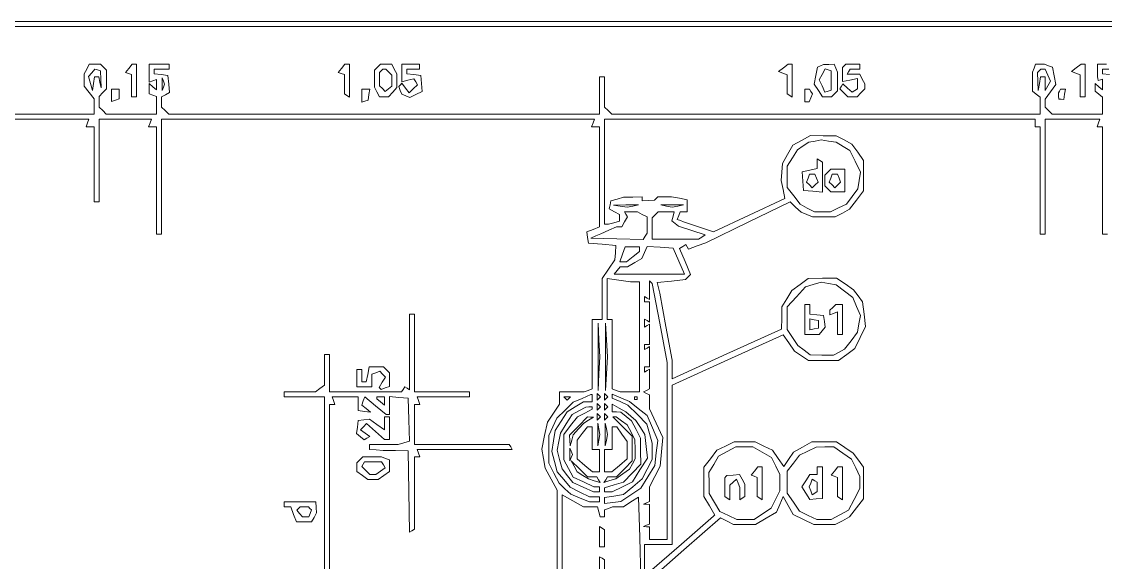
# Paper-space layout 'AN-05-DGE-020' of a CAD drawing. Header units: metres, sheet in millimetres. Extents: x 12 to 193, y 4 to 291.
# Drawn here: x 59 to 113.4, y 242.1 to 269.3 of the extents above; entities that cross this region are included whole.
import ezdxf

# ---------------------------------------------------------------- set-up
doc = ezdxf.new("R2010")
doc.units = ezdxf.units.M
doc.layers.add('DGE_CONTORNOS', color=7, linetype='Continuous', lineweight=0)
doc.layers.add('DGE_DATOS', color=7, linetype='Continuous', lineweight=0)

# ---------------------------------------------------------------- blocks, each defined once
blk = doc.blocks.new('LP_REF_DGE_MT_020')
at = {"layer": 'DGE_CONTORNOS'}
for points in [[(29.454, 147.095), (29.454, 24.935), (111.022, 24.935), (192.59, 24.935), (192.59, 147.095), (192.59, 269.255), (111.022, 269.255), (29.454, 269.255)], [(192.339, 208.239), (192.339, 147.474), (186.212, 147.442), (180.085, 147.409), (180.051, 144.864), (180.017, 142.319), (111.459, 142.319), (42.902, 142.319), (42.902, 205.661), (42.902, 269.004), (117.62, 269.004), (192.339, 269.004)], [(62.968, 266.355), (62.987, 265.925), (62.927, 266.207), (62.868, 266.49), (62.759, 266.49), (62.651, 266.49), (62.604, 266.144), (62.557, 265.799), (62.456, 266.146), (62.354, 266.493), (62.513, 266.684), (62.672, 266.876), (62.81, 266.83), (62.948, 266.785)], [(64.377, 266.91), (64.205, 266.701), (64.362, 266.648), (64.519, 266.595), (64.519, 266.04), (64.519, 265.485), (64.645, 265.485), (64.77, 265.485), (64.77, 266.302), (64.77, 267.118), (64.66, 267.118), (64.55, 267.118)], [(75.06, 266.91), (74.888, 266.701), (75.045, 266.648), (75.202, 266.595), (75.202, 266.11), (75.202, 265.625), (75.328, 265.548), (75.454, 265.47), (75.454, 266.294), (75.454, 267.118), (75.343, 267.118), (75.233, 267.118)], [(76.861, 266.968), (76.71, 266.817), (76.71, 266.394), (76.71, 265.971), (76.84, 265.728), (76.971, 265.485), (77.198, 265.485), (77.425, 265.485), (77.633, 265.715), (77.842, 265.944), (77.842, 266.288), (77.842, 266.632), (77.711, 266.875), (77.581, 267.118), (77.297, 267.118), (77.012, 267.118)], [(77.439, 266.716), (77.59, 266.566), (77.59, 266.292), (77.59, 266.018), (77.424, 265.88), (77.257, 265.742), (77.11, 265.89), (76.962, 266.038), (76.962, 266.369), (76.962, 266.7), (77.046, 266.783), (77.129, 266.867), (77.209, 266.867), (77.288, 266.867)], [(78.093, 266.676), (78.093, 266.234), (78.393, 266.309), (78.694, 266.385), (78.785, 266.237), (78.877, 266.089), (78.666, 265.881), (78.455, 265.673), (78.275, 265.915), (78.095, 266.158), (78.016, 266.078), (77.936, 265.998), (78.012, 265.801), (78.087, 265.605), (78.287, 265.528), (78.486, 265.452), (78.8, 265.595), (79.114, 265.738), (79.075, 266.145), (79.035, 266.553), (78.69, 266.593), (78.344, 266.632), (78.344, 266.75), (78.344, 266.867), (78.658, 266.867), (78.973, 266.867), (78.973, 266.993), (78.973, 267.118), (78.533, 267.118), (78.093, 267.118)], [(97.252, 266.939), (97.008, 266.759), (97.228, 266.674), (97.448, 266.589), (97.448, 266.107), (97.448, 265.625), (97.574, 265.548), (97.699, 265.47), (97.699, 266.294), (97.699, 267.118), (97.598, 267.118), (97.496, 267.118)], [(99.117, 267.037), (98.964, 266.975), (98.883, 266.543), (98.802, 266.112), (99.008, 265.798), (99.213, 265.485), (99.437, 265.485), (99.66, 265.485), (99.811, 265.635), (99.962, 265.786), (99.962, 266.254), (99.962, 266.721), (99.885, 266.92), (99.809, 267.118), (99.54, 267.109), (99.27, 267.099)], [(99.647, 266.302), (99.647, 265.82), (99.492, 265.768), (99.337, 265.716), (99.196, 266.024), (99.056, 266.333), (99.203, 266.608), (99.35, 266.882), (99.499, 266.833), (99.647, 266.783)], [(100.297, 267.035), (100.213, 266.951), (100.213, 266.598), (100.213, 266.245), (100.59, 266.32), (100.967, 266.396), (100.967, 266.136), (100.967, 265.877), (100.834, 265.794), (100.7, 265.711), (100.469, 265.92), (100.238, 266.129), (100.162, 266.006), (100.085, 265.882), (100.284, 265.683), (100.482, 265.485), (100.716, 265.485), (100.949, 265.485), (101.147, 265.682), (101.344, 265.88), (101.344, 266.005), (101.344, 266.13), (101.214, 266.373), (101.084, 266.616), (100.767, 266.616), (100.45, 266.616), (100.527, 266.741), (100.605, 266.867), (100.849, 266.867), (101.093, 266.867), (101.093, 266.993), (101.093, 267.118), (100.737, 267.118), (100.381, 267.118)], [(110.536, 266.567), (110.673, 266.266), (110.537, 266.033), (110.401, 265.799), (110.397, 266.144), (110.393, 266.49), (110.276, 266.49), (110.159, 266.49), (110.106, 266.144), (110.054, 265.799), (110.035, 266.249), (110.016, 266.7), (110.1, 266.783), (110.184, 266.867), (110.291, 266.867), (110.399, 266.867)], [(111.957, 266.939), (111.713, 266.759), (111.933, 266.674), (112.153, 266.589), (112.153, 266.037), (112.153, 265.485), (112.279, 265.485), (112.404, 265.485), (112.404, 266.302), (112.404, 267.118), (112.303, 267.118), (112.201, 267.118)], [(66.111, 265.956), (66.047, 265.799), (66.047, 266.113), (66.047, 266.427), (66.111, 266.27), (66.174, 266.113)], [(63.514, 265.551), (63.514, 265.241), (63.702, 265.314), (63.891, 265.386), (63.891, 265.624), (63.891, 265.862), (63.702, 265.862), (63.514, 265.862)], [(76.082, 265.537), (76.082, 265.212), (76.239, 265.264), (76.396, 265.316), (76.436, 265.589), (76.476, 265.862), (76.279, 265.862), (76.082, 265.862)], [(98.328, 265.548), (98.328, 265.233), (98.44, 265.233), (98.552, 265.233), (98.629, 265.433), (98.706, 265.633), (98.635, 265.747), (98.564, 265.862), (98.446, 265.862), (98.328, 265.862)], [(111.115, 265.767), (111.068, 265.673), (111.076, 265.516), (111.085, 265.359), (111.21, 265.354), (111.336, 265.349), (111.376, 265.605), (111.416, 265.862), (111.289, 265.862), (111.162, 265.862)], [(100.247, 262.991), (100.595, 262.788), (100.859, 262.243), (101.123, 261.698), (101.054, 261.273), (100.985, 260.849), (100.705, 260.469), (100.424, 260.09), (100.017, 259.897), (99.61, 259.703), (99.214, 259.703), (98.818, 259.703), (98.454, 259.892), (98.089, 260.08), (97.769, 260.501), (97.448, 260.921), (97.448, 261.46), (97.448, 261.999), (97.702, 262.409), (97.955, 262.819), (98.245, 263.009), (98.535, 263.199), (98.84, 263.258), (99.145, 263.316), (99.522, 263.255), (99.899, 263.193)], [(98.956, 262.114), (98.956, 261.871), (98.572, 261.794), (98.187, 261.718), (98.226, 261.245), (98.265, 260.772), (98.736, 260.733), (99.208, 260.694), (99.208, 261.448), (99.208, 262.202), (99.082, 262.28), (98.956, 262.358)], [(99.484, 261.689), (99.333, 261.538), (99.333, 261.274), (99.333, 261.01), (99.484, 260.86), (99.635, 260.709), (99.987, 260.709), (100.339, 260.709), (100.339, 261.274), (100.339, 261.84), (99.987, 261.84), (99.635, 261.84)], [(98.914, 261.392), (98.99, 261.195), (98.847, 261.052), (98.705, 260.91), (98.563, 261.052), (98.42, 261.195), (98.496, 261.392), (98.571, 261.589), (98.705, 261.589), (98.838, 261.589)], [(100.045, 261.392), (100.121, 261.195), (99.978, 261.052), (99.836, 260.91), (99.694, 261.052), (99.551, 261.195), (99.627, 261.392), (99.702, 261.589), (99.836, 261.589), (99.97, 261.589)], [(90.167, 259.573), (90.41, 259.443), (90.408, 259.039), (90.406, 258.635), (90.303, 258.473), (90.201, 258.312), (88.891, 258.348), (87.582, 258.384), (87.833, 258.492), (88.085, 258.599), (88.481, 258.774), (88.877, 258.949), (89.01, 258.949), (89.144, 258.949), (89.28, 259.203), (89.416, 259.457), (89.34, 259.58), (89.264, 259.703), (89.594, 259.703), (89.924, 259.703)], [(89.689, 259.992), (89.408, 259.938), (89.06, 259.99), (88.713, 260.043), (89.341, 260.045), (89.97, 260.046)], [(91.709, 259.475), (91.649, 259.246), (91.815, 259.114), (91.981, 258.983), (92.655, 258.763), (93.33, 258.542), (93.158, 258.434), (92.986, 258.325), (91.824, 258.323), (90.661, 258.321), (90.661, 258.861), (90.661, 259.402), (90.812, 259.553), (90.963, 259.703), (91.366, 259.703), (91.769, 259.703)], [(91.949, 259.992), (91.667, 259.937), (91.384, 259.992), (91.101, 260.046), (91.667, 260.046), (92.232, 260.046)], [(92.002, 257.221), (92.29, 256.561), (90.518, 256.561), (88.745, 256.561), (88.902, 256.75), (89.058, 256.938), (89.243, 256.938), (89.428, 256.938), (89.783, 257.148), (90.137, 257.357), (90.274, 257.657), (90.41, 257.957), (91.062, 257.919), (91.713, 257.881)], [(90.033, 257.827), (90.033, 257.711), (89.702, 257.45), (89.37, 257.19), (89.205, 257.19), (89.04, 257.19), (89.172, 257.567), (89.303, 257.944), (89.668, 257.944), (90.033, 257.944)], [(89.799, 256.184), (90.033, 256.184), (90.033, 253.419), (90.033, 250.655), (89.54, 250.655), (89.048, 250.655), (88.849, 250.731), (88.65, 250.807), (88.65, 252.553), (88.65, 254.299), (88.525, 254.299), (88.399, 254.299), (88.399, 255.322), (88.399, 256.344), (88.982, 256.264), (89.565, 256.184)], [(91.042, 254.112), (91.415, 252.131), (91.415, 247.685), (91.415, 243.239), (90.975, 243.239), (90.535, 243.239), (90.535, 243.554), (90.535, 243.868), (90.378, 243.878), (90.221, 243.888), (90.378, 243.951), (90.535, 244.014), (90.535, 244.507), (90.535, 244.999), (90.378, 245.009), (90.221, 245.019), (90.378, 245.082), (90.535, 245.146), (90.535, 245.517), (90.535, 245.889), (90.801, 246.409), (91.066, 246.929), (91.131, 247.646), (91.196, 248.362), (90.866, 249.084), (90.535, 249.805), (90.535, 250.157), (90.535, 250.508), (90.378, 250.581), (90.221, 250.655), (90.378, 250.728), (90.535, 250.801), (90.535, 251.301), (90.535, 251.8), (90.41, 251.723), (90.284, 251.645), (90.284, 251.778), (90.284, 251.911), (90.41, 251.911), (90.535, 251.911), (90.535, 252.421), (90.535, 252.932), (90.41, 252.854), (90.284, 252.776), (90.284, 252.909), (90.284, 253.042), (90.41, 253.042), (90.535, 253.042), (90.535, 253.553), (90.535, 254.063), (90.41, 253.985), (90.284, 253.907), (90.284, 254.111), (90.284, 254.314), (90.41, 254.236), (90.535, 254.159), (90.535, 254.669), (90.535, 255.179), (90.41, 255.179), (90.284, 255.179), (90.284, 255.312), (90.284, 255.445), (90.41, 255.368), (90.535, 255.29), (90.535, 255.758), (90.535, 256.226), (90.602, 256.16), (90.669, 256.093)], [(100.321, 255.714), (100.742, 255.397), (100.93, 254.948), (101.117, 254.5), (101.048, 254.074), (100.979, 253.647), (100.654, 253.221), (100.329, 252.794), (100.051, 252.645), (99.773, 252.495), (99.188, 252.503), (98.603, 252.51), (98.292, 252.744), (97.982, 252.978), (97.715, 253.386), (97.448, 253.793), (97.448, 254.36), (97.448, 254.927), (97.903, 255.43), (98.358, 255.934), (98.751, 256.049), (99.145, 256.164), (99.522, 256.098), (99.899, 256.031)], [(98.328, 254.299), (98.328, 253.545), (98.689, 253.545), (99.051, 253.545), (99.202, 253.727), (99.353, 253.908), (99.312, 254.198), (99.27, 254.488), (98.925, 254.528), (98.579, 254.567), (98.579, 254.81), (98.579, 255.053), (98.454, 255.053), (98.328, 255.053)], [(99.735, 254.902), (99.585, 254.752), (99.585, 254.638), (99.585, 254.524), (99.773, 254.596), (99.962, 254.668), (99.962, 254.107), (99.962, 253.545), (100.087, 253.545), (100.213, 253.545), (100.213, 254.299), (100.213, 255.053), (100.05, 255.053), (99.886, 255.053)], [(99.019, 254.048), (99.019, 253.863), (98.799, 253.82), (98.579, 253.778), (98.579, 254.048), (98.579, 254.318), (98.799, 254.275), (99.019, 254.233)], [(87.989, 251.566), (87.945, 250.717), (87.945, 252.414), (87.945, 254.111), (87.989, 253.262), (88.033, 252.414)], [(88.366, 251.566), (88.322, 250.717), (88.322, 252.414), (88.322, 254.111), (88.366, 253.262), (88.41, 252.414)], [(76.377, 251.534), (76.302, 251.157), (76.192, 251.157), (76.082, 251.157), (76.082, 251.471), (76.082, 251.786), (75.956, 251.786), (75.831, 251.786), (75.831, 251.346), (75.831, 250.906), (76.208, 250.906), (76.585, 250.906), (76.585, 251.224), (76.585, 251.542), (76.782, 251.618), (76.979, 251.693), (77.124, 251.548), (77.27, 251.402), (77.107, 251.142), (76.944, 250.881), (76.998, 250.828), (77.051, 250.774), (77.258, 250.854), (77.464, 250.933), (77.464, 251.271), (77.464, 251.61), (77.314, 251.761), (77.163, 251.911), (76.808, 251.911), (76.453, 251.911)], [(77.213, 250.199), (77.213, 249.995), (77.025, 250.152), (76.836, 250.308), (76.836, 250.356), (76.836, 250.403), (77.025, 250.403), (77.213, 250.403)], [(87.645, 250.34), (87.645, 250.152), (87.425, 250.151), (87.205, 250.151), (86.801, 249.905), (86.398, 249.659), (86.09, 249.183), (85.782, 248.707), (85.699, 248.187), (85.617, 247.667), (85.754, 247.155), (85.892, 246.644), (86.219, 246.256), (86.545, 245.868), (87.027, 245.622), (87.509, 245.376), (87.765, 245.376), (88.022, 245.376), (88.022, 245.25), (88.022, 245.125), (87.766, 245.125), (87.511, 245.125), (87.045, 245.319), (86.58, 245.514), (86.283, 245.79), (85.986, 246.067), (85.727, 246.57), (85.468, 247.073), (85.474, 247.764), (85.479, 248.455), (85.672, 248.895), (85.866, 249.335), (86.284, 249.737), (86.702, 250.139), (87.142, 250.329), (87.582, 250.519), (87.613, 250.524), (87.645, 250.529)], [(86.472, 250.319), (86.388, 250.236), (86.304, 250.319), (86.22, 250.403), (86.388, 250.403), (86.556, 250.403)], [(87.98, 250.319), (87.896, 250.236), (87.896, 250.403), (87.896, 250.571), (87.98, 250.487), (88.064, 250.403)], [(88.357, 250.319), (88.273, 250.236), (88.273, 250.403), (88.273, 250.571), (88.357, 250.487), (88.441, 250.403)], [(89.964, 249.816), (90.404, 249.465), (90.673, 248.84), (90.941, 248.216), (90.867, 247.588), (90.793, 246.961), (90.441, 246.393), (90.09, 245.824), (89.59, 245.485), (89.09, 245.145), (88.682, 245.097), (88.273, 245.049), (88.273, 245.197), (88.273, 245.344), (88.744, 245.42), (89.216, 245.496), (89.691, 245.888), (90.166, 246.28), (90.413, 246.766), (90.661, 247.251), (90.66, 247.665), (90.66, 248.078), (90.527, 248.558), (90.393, 249.037), (89.918, 249.513), (89.442, 249.988), (89.046, 250.164), (88.65, 250.339), (88.65, 250.436), (88.65, 250.532), (89.087, 250.35), (89.524, 250.167)], [(89.907, 250.34), (89.907, 250.278), (89.844, 250.278), (89.781, 250.278), (89.781, 250.34), (89.781, 250.403), (89.844, 250.403), (89.907, 250.403)], [(87.645, 249.841), (87.645, 249.781), (87.274, 249.59), (86.904, 249.398), (86.568, 248.959), (86.233, 248.519), (86.233, 247.88), (86.233, 247.242), (86.467, 246.808), (86.7, 246.374), (87.212, 246.127), (87.724, 245.879), (87.873, 245.879), (88.022, 245.879), (88.022, 245.753), (88.022, 245.627), (87.865, 245.63), (87.708, 245.633), (87.195, 245.866), (86.682, 246.099), (86.41, 246.445), (86.137, 246.791), (86.011, 247.261), (85.885, 247.73), (85.968, 248.155), (86.052, 248.581), (86.344, 249.047), (86.636, 249.514), (86.984, 249.702), (87.331, 249.89), (87.488, 249.895), (87.645, 249.9)], [(87.98, 249.817), (87.896, 249.733), (87.896, 249.9), (87.896, 250.068), (87.98, 249.984), (88.064, 249.9)], [(88.357, 249.817), (88.273, 249.733), (88.273, 249.9), (88.273, 250.068), (88.357, 249.984), (88.441, 249.9)], [(89.593, 249.432), (89.844, 249.209), (90.071, 248.858), (90.297, 248.507), (90.363, 247.915), (90.429, 247.324), (90.049, 246.733), (89.669, 246.142), (89.164, 245.885), (88.66, 245.627), (88.467, 245.627), (88.273, 245.627), (88.273, 245.733), (88.273, 245.839), (88.748, 245.981), (89.223, 246.123), (89.655, 246.569), (90.087, 247.015), (90.083, 247.672), (90.08, 248.329), (89.852, 248.762), (89.625, 249.194), (89.357, 249.417), (89.09, 249.641), (88.87, 249.645), (88.65, 249.649), (88.65, 249.841), (88.65, 250.033), (88.996, 249.843), (89.341, 249.654)], [(77.213, 249.075), (77.213, 248.752), (76.836, 249.021), (76.459, 249.289), (76.176, 249.249), (75.893, 249.209), (75.856, 248.884), (75.818, 248.559), (76.007, 248.402), (76.197, 248.245), (76.335, 248.331), (76.474, 248.416), (76.247, 248.584), (76.019, 248.752), (76.17, 248.905), (76.32, 249.058), (76.771, 248.662), (77.222, 248.267), (77.343, 248.267), (77.464, 248.267), (77.464, 248.832), (77.464, 249.398), (77.339, 249.398), (77.213, 249.398)], [(87.469, 249.233), (87.23, 249.084), (86.966, 248.793), (86.702, 248.502), (86.62, 248.227), (86.539, 247.952), (86.526, 248.216), (86.514, 248.479), (86.96, 248.939), (87.406, 249.398), (87.557, 249.39), (87.708, 249.383)], [(87.98, 249.314), (87.896, 249.23), (87.896, 249.398), (87.896, 249.565), (87.98, 249.482), (88.064, 249.398)], [(89.126, 249.202), (89.406, 249.005), (89.602, 248.627), (89.797, 248.248), (89.804, 247.774), (89.81, 247.299), (89.671, 247.038), (89.531, 246.776), (89.185, 246.532), (88.839, 246.289), (88.54, 246.196), (88.242, 246.103), (88.328, 246.242), (88.414, 246.381), (88.643, 246.381), (88.872, 246.381), (89.264, 246.782), (89.656, 247.183), (89.656, 247.803), (89.656, 248.422), (89.168, 248.91), (88.68, 249.398), (88.763, 249.398), (88.846, 249.398)], [(88.357, 249.314), (88.273, 249.23), (88.273, 249.398), (88.273, 249.565), (88.357, 249.482), (88.441, 249.398)], [(87.645, 248.329), (87.645, 247.764), (87.833, 247.764), (88.022, 247.764), (88.022, 247.198), (88.022, 246.633), (87.843, 246.633), (87.664, 246.633), (87.277, 246.958), (86.891, 247.284), (86.891, 247.758), (86.891, 248.233), (87.151, 248.564), (87.412, 248.895), (87.528, 248.895), (87.645, 248.895)], [(87.985, 248.235), (87.93, 247.952), (87.93, 248.518), (87.93, 249.084), (87.985, 248.801), (88.039, 248.518)], [(89.144, 248.53), (89.404, 248.165), (89.404, 247.724), (89.404, 247.284), (89.018, 246.958), (88.631, 246.633), (88.452, 246.633), (88.273, 246.633), (88.273, 247.198), (88.273, 247.764), (88.462, 247.764), (88.65, 247.764), (88.65, 248.329), (88.65, 248.895), (88.767, 248.895), (88.884, 248.895)], [(88.362, 248.235), (88.307, 247.952), (88.307, 248.518), (88.307, 249.084), (88.362, 248.801), (88.416, 248.518)], [(86.597, 247.355), (86.533, 247.198), (86.533, 247.513), (86.533, 247.827), (86.597, 247.67), (86.66, 247.513)], [(96.189, 247.624), (96.66, 247.359), (96.866, 246.929), (97.071, 246.499), (97.071, 246.094), (97.071, 245.69), (96.851, 245.253), (96.631, 244.815), (96.204, 244.53), (95.777, 244.245), (95.343, 244.245), (94.91, 244.245), (94.488, 244.445), (94.066, 244.645), (93.797, 245.101), (93.528, 245.556), (93.52, 246.08), (93.512, 246.605), (93.752, 247.013), (93.992, 247.421), (94.43, 247.655), (94.868, 247.89), (95.292, 247.89), (95.717, 247.89)], [(100.229, 247.583), (100.68, 247.277), (100.886, 246.841), (101.093, 246.406), (101.093, 246.099), (101.093, 245.793), (100.807, 245.252), (100.521, 244.711), (100.086, 244.478), (99.651, 244.245), (99.291, 244.245), (98.931, 244.245), (98.496, 244.451), (98.061, 244.658), (97.755, 245.109), (97.448, 245.56), (97.448, 246.116), (97.448, 246.672), (97.753, 247.072), (98.059, 247.473), (98.476, 247.678), (98.893, 247.884), (99.336, 247.887), (99.778, 247.89)], [(75.981, 247.236), (75.831, 247.085), (75.831, 246.866), (75.831, 246.647), (76.11, 246.451), (76.389, 246.256), (76.648, 246.256), (76.906, 246.256), (77.185, 246.451), (77.464, 246.647), (77.464, 246.941), (77.464, 247.234), (77.266, 247.311), (77.067, 247.387), (76.6, 247.387), (76.132, 247.387)], [(77.162, 246.991), (77.251, 246.846), (77.02, 246.677), (76.788, 246.507), (76.632, 246.507), (76.477, 246.507), (76.278, 246.706), (76.08, 246.904), (76.151, 247.02), (76.222, 247.136), (76.648, 247.136), (77.073, 247.136)], [(87.647, 246.381), (87.881, 246.381), (87.967, 246.242), (88.053, 246.103), (87.755, 246.193), (87.456, 246.282), (87.178, 246.457), (86.9, 246.633), (86.749, 246.914), (86.598, 247.196), (87.005, 246.789), (87.413, 246.381)], [(95.798, 246.675), (95.626, 246.466), (95.783, 246.413), (95.94, 246.361), (95.94, 245.876), (95.94, 245.391), (96.066, 245.313), (96.191, 245.236), (96.191, 246.06), (96.191, 246.884), (96.081, 246.884), (95.971, 246.884)], [(98.956, 246.696), (98.956, 246.507), (98.771, 246.507), (98.585, 246.507), (98.379, 246.193), (98.173, 245.879), (98.378, 245.566), (98.583, 245.253), (98.895, 245.279), (99.208, 245.305), (99.208, 246.095), (99.208, 246.884), (99.082, 246.884), (98.956, 246.884)], [(99.82, 246.675), (99.647, 246.466), (99.805, 246.413), (99.962, 246.361), (99.962, 245.876), (99.962, 245.391), (100.087, 245.313), (100.213, 245.236), (100.213, 246.06), (100.213, 246.884), (100.103, 246.884), (99.992, 246.884)], [(94.362, 246.395), (94.306, 246.34), (94.306, 245.865), (94.306, 245.391), (94.432, 245.313), (94.557, 245.236), (94.557, 245.605), (94.557, 245.974), (94.731, 246.118), (94.905, 246.262), (94.983, 246.06), (95.06, 245.858), (95.06, 245.547), (95.06, 245.236), (95.186, 245.313), (95.311, 245.391), (95.311, 245.706), (95.311, 246.021), (95.182, 246.262), (95.053, 246.504), (94.735, 246.477), (94.418, 246.451)], [(98.956, 245.879), (98.956, 245.642), (98.83, 245.564), (98.703, 245.486), (98.628, 245.682), (98.552, 245.879), (98.628, 246.075), (98.703, 246.272), (98.83, 246.193), (98.956, 246.115)], [(72.186, 244.999), (72.186, 244.873), (72.347, 244.873), (72.508, 244.873), (72.65, 244.496), (72.792, 244.119), (73.176, 244.119), (73.559, 244.119), (73.683, 244.351), (73.807, 244.582), (73.787, 244.853), (73.766, 245.125), (72.976, 245.125), (72.186, 245.125)], [(73.476, 244.798), (73.551, 244.723), (73.483, 244.547), (73.416, 244.371), (73.256, 244.371), (73.096, 244.371), (72.956, 244.539), (72.816, 244.708), (72.899, 244.791), (72.982, 244.873), (73.191, 244.873), (73.401, 244.873)], [(88.022, 243.373), (88.022, 242.862), (88.148, 242.862), (88.273, 242.862), (88.273, 243.295), (88.273, 243.727), (88.148, 243.805), (88.022, 243.883)]]:
    blk.add_lwpolyline(points, close=True, dxfattribs=at)
for points in [[(58.612, 264.354), (60.493, 264.354), (62.375, 264.354), (62.302, 264.165), (62.23, 263.977), (62.432, 263.977), (62.634, 263.977), (62.634, 262.091), (62.634, 260.206), (62.76, 260.206), (62.885, 260.206), (62.885, 262.28), (62.885, 264.354), (64.201, 264.354), (65.517, 264.354), (65.444, 264.165), (65.372, 263.977), (65.574, 263.977), (65.776, 263.977), (65.776, 261.274), (65.776, 258.572), (65.902, 258.572), (66.027, 258.572), (66.027, 261.463), (66.027, 264.354), (76.895, 264.354), (87.763, 264.354), (87.69, 264.165), (87.618, 263.977), (87.82, 263.977), (88.022, 263.977), (88.022, 261.46), (88.022, 258.943), (87.699, 258.82), (87.376, 258.698), (87.416, 258.415), (87.456, 258.132), (88.148, 258.07), (88.839, 258.007), (88.813, 257.644), (88.787, 257.282), (88.467, 256.821), (88.148, 256.359), (88.148, 255.329), (88.148, 254.299), (87.896, 254.299), (87.645, 254.299), (87.645, 252.553), (87.645, 250.807), (87.446, 250.731), (87.247, 250.655), (86.629, 250.655), (86.011, 250.655), (86.011, 250.346), (86.011, 250.037), (85.704, 249.585), (85.398, 249.134), (85.257, 248.457), (85.117, 247.78), (85.201, 247.301), (85.285, 246.821), (85.585, 246.271), (85.885, 245.721), (85.885, 243.098), (85.885, 240.475)], [(74.448, 240.475), (74.448, 245.25), (74.448, 250.026), (74.587, 250.026), (74.726, 250.026), (74.654, 250.215), (74.582, 250.403), (75.242, 250.403), (75.903, 250.403), (75.898, 250.058), (75.893, 249.712), (76.208, 249.677), (76.522, 249.642), (76.3, 249.818), (76.078, 249.994), (76.155, 250.197), (76.233, 250.399), (76.767, 249.961), (77.302, 249.523), (77.383, 249.523), (77.464, 249.523), (77.464, 249.971), (77.464, 250.418), (77.936, 250.379), (78.407, 250.34), (78.443, 249.257), (78.479, 248.173), (78.192, 248.096), (77.904, 248.019), (77.182, 248.017), (76.459, 248.015), (76.459, 247.89), (76.459, 247.764), (76.805, 247.739), (77.15, 247.715), (77.779, 247.708), (78.407, 247.701), (78.442, 245.653), (78.476, 243.606), (78.599, 243.681), (78.721, 243.757), (78.721, 245.572), (78.721, 247.387), (78.86, 247.387), (79, 247.387), (78.927, 247.575), (78.855, 247.764), (81.246, 247.764), (83.638, 247.764), (83.56, 247.89), (83.482, 248.015), (81.102, 248.015), (78.721, 248.015), (78.721, 249.021), (78.721, 250.026), (78.86, 250.026), (79, 250.026), (78.927, 250.215), (78.855, 250.403), (80.171, 250.403), (81.486, 250.403), (81.486, 250.529), (81.486, 250.655), (80.104, 250.655), (78.721, 250.655), (78.721, 252.603), (78.721, 254.551), (78.596, 254.551), (78.47, 254.551), (78.47, 252.658), (78.47, 250.765), (78.353, 250.838), (78.236, 250.91), (78.157, 250.782), (78.078, 250.655), (76.263, 250.655), (74.448, 250.655), (74.448, 251.597), (74.448, 252.54), (74.322, 252.54), (74.197, 252.54), (74.197, 251.768), (74.197, 250.996), (73.977, 250.829), (73.757, 250.663), (72.971, 250.659), (72.186, 250.655), (72.186, 250.529), (72.186, 250.403), (73.191, 250.403), (74.197, 250.403), (74.197, 245.439), (74.197, 240.475)], [(90.41, 241.093), (92.253, 242.713), (94.097, 244.334), (94.422, 244.164), (94.746, 243.995), (95.3, 243.994), (95.855, 243.994), (96.383, 244.303), (96.911, 244.612), (97.073, 245.004), (97.235, 245.395), (97.493, 244.945), (97.75, 244.494), (98.267, 244.244), (98.784, 243.994), (99.316, 243.994), (99.849, 243.994), (100.213, 244.182), (100.577, 244.37), (100.927, 244.829), (101.277, 245.288), (101.279, 246.076), (101.281, 246.865), (101.018, 247.22), (100.756, 247.575), (100.34, 247.858), (99.925, 248.141), (99.3, 248.141), (98.676, 248.141), (98.215, 247.882), (97.754, 247.622), (97.512, 247.263), (97.27, 246.903), (96.99, 247.315), (96.709, 247.728), (96.274, 247.934), (95.839, 248.141), (95.311, 248.141), (94.784, 248.141), (94.349, 247.935), (93.915, 247.729), (93.587, 247.298), (93.259, 246.868), (93.259, 246.137), (93.259, 245.405), (93.536, 244.935), (93.813, 244.465), (93.777, 244.441), (93.74, 244.417), (92.134, 243.011), (90.528, 241.606)], [(90.284, 241.606), (90.284, 242.297), (90.284, 242.988), (90.975, 242.988), (91.667, 242.988), (91.667, 246.99), (91.667, 250.993), (94.457, 252.261), (97.248, 253.529), (97.527, 253.118), (97.806, 252.707), (98.161, 252.469), (98.516, 252.232), (99.27, 252.231), (100.025, 252.229), (100.433, 252.534), (100.842, 252.839), (101.109, 253.391), (101.377, 253.943), (101.304, 254.561), (101.23, 255.179), (101.005, 255.48), (100.779, 255.781), (100.35, 256.075), (99.922, 256.37), (99.21, 256.36), (98.498, 256.351), (98.091, 256.049), (97.683, 255.748), (97.429, 255.336), (97.174, 254.924), (97.166, 254.369), (97.157, 253.813), (94.412, 252.559), (91.667, 251.304), (91.667, 251.78), (91.667, 252.255), (91.354, 253.937), (91.041, 255.619), (90.979, 255.884), (90.916, 256.15), (91.624, 256.223), (92.331, 256.296), (92.458, 256.423), (92.585, 256.55), (92.312, 257.206), (92.039, 257.863), (92.195, 257.96), (92.351, 258.056), (92.421, 257.943), (92.492, 257.829), (92.928, 257.987), (93.363, 258.146), (95.475, 259.175), (97.586, 260.205), (97.863, 259.942), (98.139, 259.679), (98.43, 259.566), (98.721, 259.452), (99.285, 259.452), (99.849, 259.452), (100.213, 259.64), (100.577, 259.829), (100.929, 260.291), (101.281, 260.753), (101.279, 261.518), (101.277, 262.284), (100.987, 262.692), (100.696, 263.101), (100.297, 263.311), (99.899, 263.521), (99.252, 263.524), (98.606, 263.528), (98.163, 263.289), (97.72, 263.051), (97.459, 262.587), (97.199, 262.124), (97.172, 261.699), (97.144, 261.274), (97.235, 260.825), (97.325, 260.376), (95.533, 259.533), (93.74, 258.69), (92.986, 258.947), (92.232, 259.203), (92.077, 259.26), (91.922, 259.317), (91.996, 259.51), (92.071, 259.703), (92.246, 259.703), (92.421, 259.703), (92.421, 260.002), (92.421, 260.3), (92.028, 260.379), (91.635, 260.458), (91.295, 260.458), (90.954, 260.458), (90.87, 260.373), (90.785, 260.288), (90.472, 260.274), (90.158, 260.261), (90.158, 260.359), (90.158, 260.458), (89.687, 260.445), (89.216, 260.432), (88.902, 260.345), (88.589, 260.258), (88.549, 260.052), (88.509, 259.846), (88.768, 259.707), (89.027, 259.569), (89.027, 259.399), (89.027, 259.23), (88.744, 259.154), (88.462, 259.078), (88.367, 259.077), (88.273, 259.075), (88.273, 261.714), (88.273, 264.354), (99.082, 264.354), (109.891, 264.354), (109.891, 264.165), (109.891, 263.977), (110.016, 263.977), (110.142, 263.977), (110.142, 261.274), (110.142, 258.572), (110.268, 258.572), (110.393, 258.572), (110.393, 261.463), (110.393, 264.354), (111.772, 264.354), (113.151, 264.354), (113.078, 264.165), (113.006, 263.977), (113.145, 263.977), (113.284, 263.977), (113.284, 261.274), (113.284, 258.572), (113.41, 258.572), (113.535, 258.572)], [(113.63, 266.593), (113.284, 266.632), (113.284, 266.75), (113.284, 266.867), (113.598, 266.867)], [(113.473, 267.118), (113.033, 267.118), (113.033, 266.804), (113.033, 266.49), (113.045, 266.396), (113.058, 266.302), (113.171, 266.333), (113.284, 266.364), (113.284, 266.098), (113.284, 265.831), (113.096, 265.987), (112.907, 266.144), (112.907, 265.955), (112.907, 265.767), (113.096, 265.61), (113.284, 265.454), (113.284, 265.029), (113.284, 264.605), (112.018, 264.605), (110.752, 264.605), (110.573, 264.784), (110.393, 264.964), (110.393, 265.167), (110.393, 265.369), (110.661, 265.731), (110.928, 266.092), (110.846, 266.53), (110.764, 266.969), (110.568, 267.044), (110.373, 267.118), (110.145, 267.118), (109.918, 267.118), (109.841, 266.92), (109.765, 266.721), (109.765, 266.244), (109.765, 265.767), (109.954, 265.61), (110.142, 265.454), (110.142, 265.029), (110.142, 264.605), (99.387, 264.605), (88.632, 264.605), (88.453, 264.784), (88.273, 264.964), (88.273, 265.727), (88.273, 266.49), (88.148, 266.49), (88.022, 266.49), (88.022, 265.548), (88.022, 264.605), (77.204, 264.605), (66.386, 264.605), (66.207, 264.784), (66.027, 264.964), (66.027, 265.218), (66.027, 265.472), (66.225, 265.583), (66.423, 265.694), (66.382, 266.123), (66.342, 266.553), (65.996, 266.593), (65.65, 266.632), (65.65, 266.75), (65.65, 266.867), (66.027, 266.867), (66.404, 266.867), (66.404, 266.993), (66.404, 267.118), (65.902, 267.118), (65.399, 267.118), (65.399, 266.665), (65.399, 266.212), (65.587, 266.284), (65.776, 266.357), (65.776, 266.094), (65.776, 265.831), (65.587, 265.987), (65.399, 266.144), (65.399, 265.891), (65.399, 265.637), (65.587, 265.565), (65.776, 265.493), (65.776, 265.049), (65.776, 264.605), (64.51, 264.605), (63.244, 264.605), (63.065, 264.784), (62.885, 264.964), (62.885, 265.233), (62.885, 265.503), (63.074, 265.691), (63.262, 265.88), (63.262, 266.348), (63.262, 266.817), (63.111, 266.968), (62.961, 267.118), (62.676, 267.118), (62.391, 267.118), (62.261, 266.875), (62.131, 266.632), (62.131, 266.327), (62.131, 266.021), (62.382, 265.702), (62.634, 265.382), (62.634, 264.994), (62.634, 264.605), (60.623, 264.605), (58.612, 264.605)], [(88.273, 241.347), (88.273, 242.219), (88.148, 242.297), (88.022, 242.375), (88.022, 241.425)], [(86.137, 240.475), (86.137, 242.981), (86.137, 245.487), (86.671, 245.182), (87.205, 244.876), (87.562, 244.875), (87.92, 244.873), (87.985, 244.622), (88.051, 244.371), (88.162, 244.371), (88.273, 244.371), (88.273, 244.546), (88.273, 244.721), (88.472, 244.797), (88.671, 244.873), (88.943, 244.874), (89.216, 244.875), (89.593, 245.124), (89.97, 245.373), (90.034, 243.332), (90.097, 241.291)]]:
    blk.add_lwpolyline(points, dxfattribs=at)

psp = doc.layouts.new('AN-05-DGE-020')

# ---------------------------------------------------------------- block references
at = {"layer": 'DGE_DATOS'}
psp.add_blockref('LP_REF_DGE_MT_020', (0, 0), dxfattribs=at)

doc.saveas('drawing.dxf')
